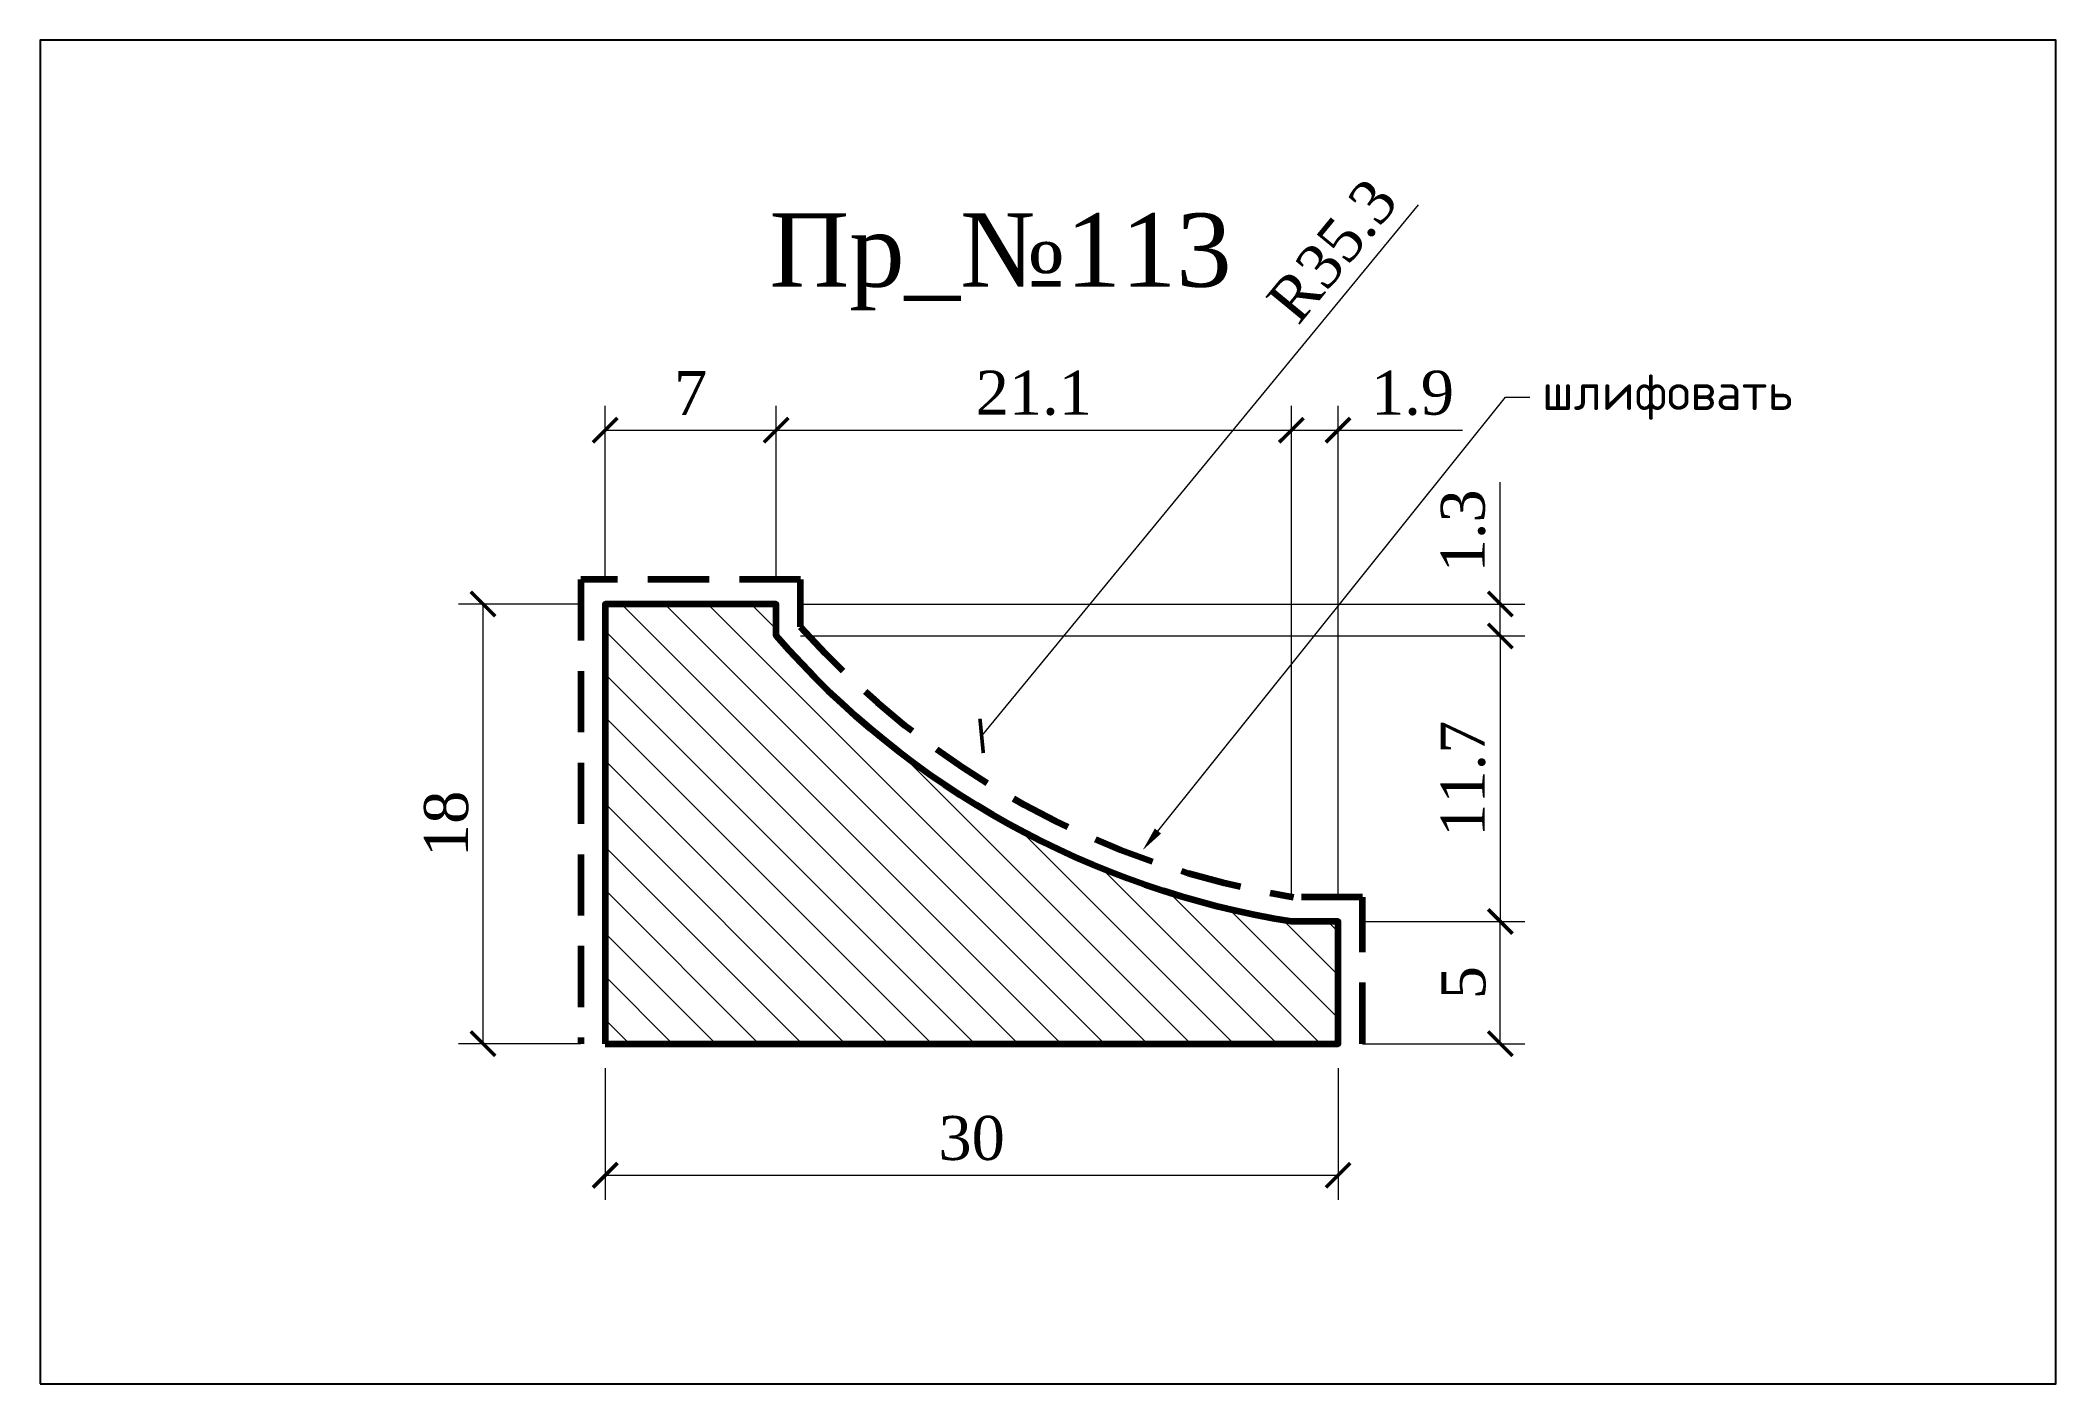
# Model space of a CAD drawing. Header units: millimetres. Extents: x 303677.8 to 303760.3, y -90804 to -90749.
import ezdxf
from ezdxf import colors
from ezdxf.entities.mleader import LeaderData, LeaderLine
from ezdxf.math import Vec2, Vec3

# ---------------------------------------------------------------- set-up
doc = ezdxf.new("R2010")
doc.units = ezdxf.units.MM
doc.header["$MEASUREMENT"] = 0
doc.linetypes.add('HIDDEN', pattern=[0.375, 0.25, -0.125])
doc.layers.add('Outside panel', color=7, linetype='Continuous', lineweight=18, true_color=0x7f5e57)
for name, color, linetype, lineweight in [('линия 15', 7, 'Continuous', 15), ('линия 50', 1, 'Continuous', 211), ('служебный слой РАЗМЕРЫ', 7, 'Continuous', 9)]:
    doc.layers.add(name, color=color, linetype=linetype, lineweight=lineweight)
doc.layers.add('размеры в модели', color=7, linetype='Continuous')
doc.styles.add('ELECT', font='times.ttf')
doc.styles.get("Standard").update_dxf_attribs({"font": 'times.ttf'})
doc.styles.add('ЕСКД профили текст', font='isocpeur.ttf')
doc.dimstyles.new('M_1', dxfattribs={"dimtxt": 1.8, "dimasz": 1, "dimexe": 1, "dimexo": 1, "dimgap": 0.6, "dimtad": 1, "dimdec": 0, "dimdsep": 46, "dimtxsty": 'Standard', "dimblk": 'ARCHTICK', "dimcen": -5, "dimclrd": 7, "dimclre": 7, "dimclrt": 7, "dimadec": 0, "dimazin": 0, "dimtfac": 1, "dimtdec": 0, "dimtmove": 0, "dimatfit": 3, "dimfxl": 1, "dimtolj": 1, "dimtzin": 0, "dimlwd": 5, "dimlwe": 5, "dimarcsym": 0})

# ---------------------------------------------------------------- blocks, each defined once
blk = doc.blocks.new('_ArchTick')
at = {"color": 0, "linetype": 'ByBlock', "const_width": 0.15}
blk.add_lwpolyline([(-0.5, -0.5), (0.5, 0.5)], dxfattribs=at)
blk = doc.blocks.new('*D2')
at = {"layer": 'Defpoints', "color": 0, "ltscale": 1000, "transparency": 16777216}
for p in [(307770.485, -90634.623), (307800.485, -90634.623), (307800.485, -90640.011)]:
    blk.add_point(p, dxfattribs=at)
at = {"layer": 'размеры в модели', "color": 7, "lineweight": 5, "ltscale": 1000, "transparency": 16777216}
for p, q in [((307770.485, -90635.623), (307770.485, -90641.011)), ((307800.485, -90635.623), (307800.485, -90641.011)), ((307770.485, -90640.011), (307800.485, -90640.011))]:
    blk.add_line(p, q, dxfattribs=at)
at = {"layer": 'размеры в модели', "color": 7, "lineweight": 5, "ltscale": 1000, "transparency": 16777216, "rotation": 180}
blk.add_blockref('_ArchTick', (307770.485, -90640.011), dxfattribs=at)
at = {"layer": 'размеры в модели', "color": 7, "lineweight": 5, "ltscale": 1000, "transparency": 16777216}
blk.add_blockref('_ArchTick', (307800.485, -90640.011), dxfattribs=at)
at = {"layer": 'размеры в модели', "color": 7, "ltscale": 1000, "transparency": 16777216, "insert": (307785.485, -90638.496), "char_height": 1.8, "attachment_point": 5}
blk.add_mtext('\\A1;30', dxfattribs=at)
blk = doc.blocks.new('*D4')
at = {"layer": 'Defpoints', "color": 0, "ltscale": 1000, "transparency": 16777216}
for p in [(307777.485, -90609.506), (307770.485, -90616.623), (307777.485, -90616.623)]:
    blk.add_point(p, dxfattribs=at)
at = {"layer": 'размеры в модели', "color": 7, "lineweight": 5, "ltscale": 1000, "transparency": 16777216}
for p, q in [((307770.485, -90615.623), (307770.485, -90608.506)), ((307777.485, -90615.623), (307777.485, -90608.506)), ((307770.485, -90609.506), (307777.485, -90609.506))]:
    blk.add_line(p, q, dxfattribs=at)
at = {"layer": 'размеры в модели', "color": 7, "lineweight": 5, "ltscale": 1000, "transparency": 16777216, "rotation": 180}
blk.add_blockref('_ArchTick', (307770.485, -90609.506), dxfattribs=at)
at = {"layer": 'размеры в модели', "color": 7, "lineweight": 5, "ltscale": 1000, "transparency": 16777216}
blk.add_blockref('_ArchTick', (307777.485, -90609.506), dxfattribs=at)
at = {"layer": 'размеры в модели', "color": 7, "ltscale": 1000, "transparency": 16777216, "insert": (307773.985, -90607.988), "char_height": 1.8, "attachment_point": 5}
blk.add_mtext('\\A1;7', dxfattribs=at)
blk = doc.blocks.new('*D5')
at = {"layer": 'Defpoints', "color": 0, "ltscale": 1000, "transparency": 16777216}
for p in [(307798.575, -90609.506), (307777.485, -90616.623), (307798.575, -90629.623)]:
    blk.add_point(p, dxfattribs=at)
at = {"layer": 'размеры в модели', "color": 7, "lineweight": 5, "ltscale": 1000, "transparency": 16777216}
for p, q in [((307777.485, -90615.623), (307777.485, -90608.506)), ((307798.575, -90628.623), (307798.575, -90608.506)), ((307777.485, -90609.506), (307798.575, -90609.506))]:
    blk.add_line(p, q, dxfattribs=at)
at = {"layer": 'размеры в модели', "color": 7, "lineweight": 5, "ltscale": 1000, "transparency": 16777216, "rotation": 180}
blk.add_blockref('_ArchTick', (307777.485, -90609.506), dxfattribs=at)
at = {"layer": 'размеры в модели', "color": 7, "lineweight": 5, "ltscale": 1000, "transparency": 16777216}
blk.add_blockref('_ArchTick', (307798.575, -90609.506), dxfattribs=at)
at = {"layer": 'размеры в модели', "color": 7, "ltscale": 1000, "transparency": 16777216, "insert": (307788.03, -90607.988), "char_height": 1.8, "attachment_point": 5}
blk.add_mtext('\\A1;21.1', dxfattribs=at)
blk = doc.blocks.new('*D7')
at = {"layer": 'Defpoints', "color": 0, "ltscale": 1000, "transparency": 16777216}
for p in [(307777.485, -90616.623), (307807.126, -90616.623), (307777.485, -90617.93)]:
    blk.add_point(p, dxfattribs=at)
at = {"layer": 'размеры в модели', "color": 7, "lineweight": 5, "ltscale": 1000, "transparency": 16777216}
for p, q in [((307807.126, -90616.623), (307807.126, -90611.633)), ((307778.485, -90616.623), (307808.126, -90616.623)), ((307807.126, -90617.93), (307807.126, -90616.623)), ((307778.485, -90617.93), (307808.126, -90617.93))]:
    blk.add_line(p, q, dxfattribs=at)
for p, rotation in [((307807.126, -90616.623), 90), ((307807.126, -90617.93), 270)]:
    blk.add_blockref('_ArchTick', p, dxfattribs=dict(at, rotation=rotation))
at = {"layer": 'размеры в модели', "color": 7, "ltscale": 1000, "transparency": 16777216, "insert": (307805.608, -90613.628), "char_height": 1.8, "attachment_point": 5, "rotation": 90}
blk.add_mtext('\\A1;1.3', dxfattribs=at)
blk = doc.blocks.new('*D8')
at = {"layer": 'Defpoints', "color": 0, "ltscale": 1000, "transparency": 16777216}
for p in [(307777.485, -90617.93), (307800.485, -90629.623), (307807.126, -90629.623)]:
    blk.add_point(p, dxfattribs=at)
at = {"layer": 'размеры в модели', "color": 7, "lineweight": 5, "ltscale": 1000, "transparency": 16777216}
for p, q in [((307778.485, -90617.93), (307808.126, -90617.93)), ((307807.126, -90617.93), (307807.126, -90629.623)), ((307801.485, -90629.623), (307808.126, -90629.623))]:
    blk.add_line(p, q, dxfattribs=at)
for p, rotation in [((307807.126, -90617.93), 90), ((307807.126, -90629.623), 270)]:
    blk.add_blockref('_ArchTick', p, dxfattribs=dict(at, rotation=rotation))
at = {"layer": 'размеры в модели', "color": 7, "ltscale": 1000, "transparency": 16777216, "insert": (307805.608, -90623.777), "char_height": 1.8, "attachment_point": 5, "rotation": 90}
blk.add_mtext('\\A1;11.7', dxfattribs=at)
blk = doc.blocks.new('*D9')
at = {"layer": 'Defpoints', "color": 0, "ltscale": 1000, "transparency": 16777216}
for p in [(307800.485, -90609.506), (307798.575, -90629.623), (307800.485, -90629.623)]:
    blk.add_point(p, dxfattribs=at)
at = {"layer": 'размеры в модели', "color": 7, "lineweight": 5, "ltscale": 1000, "transparency": 16777216}
for p, q in [((307798.575, -90628.623), (307798.575, -90608.506)), ((307800.485, -90628.623), (307800.485, -90608.506)), ((307798.575, -90609.506), (307800.485, -90609.506)), ((307800.485, -90609.506), (307805.581, -90609.506))]:
    blk.add_line(p, q, dxfattribs=at)
at = {"layer": 'размеры в модели', "color": 7, "lineweight": 5, "ltscale": 1000, "transparency": 16777216, "rotation": 180}
blk.add_blockref('_ArchTick', (307798.575, -90609.506), dxfattribs=at)
at = {"layer": 'размеры в модели', "color": 7, "lineweight": 5, "ltscale": 1000, "transparency": 16777216}
blk.add_blockref('_ArchTick', (307800.485, -90609.506), dxfattribs=at)
at = {"layer": 'размеры в модели', "color": 7, "ltscale": 1000, "transparency": 16777216, "insert": (307803.533, -90607.988), "char_height": 1.8, "attachment_point": 5}
blk.add_mtext('\\A1;1.9', dxfattribs=at)
blk = doc.blocks.new('*D10')
at = {"layer": 'Defpoints', "color": 0, "ltscale": 1000, "transparency": 16777216}
for p in [(307808.341, -90594.715), (307785.894, -90622.022)]:
    blk.add_point(p, dxfattribs=at)
at = {"layer": 'размеры в модели', "color": 7, "lineweight": 5, "ltscale": 1000, "transparency": 16777216}
blk.add_line((307803.766, -90600.282), (307785.894, -90622.022), dxfattribs=at)
at = {"layer": 'размеры в модели', "color": 7, "lineweight": 5, "ltscale": 1000, "transparency": 16777216, "rotation": 230.5777582813172}
blk.add_blockref('_ArchTick', (307785.894, -90622.022), dxfattribs=at)
at = {"layer": 'размеры в модели', "color": 7, "ltscale": 1000, "transparency": 16777216, "insert": (307800.257, -90602.16), "char_height": 1.8, "attachment_point": 5, "rotation": 50.57776}
blk.add_mtext('\\A1;R35.3', dxfattribs=at)
blk = doc.blocks.new('113')
at = {"layer": 'Outside panel', "ltscale": 1000}
h = blk.add_hatch(dxfattribs=at)
h.set_pattern_fill('ANSI31', color=256, scale=10, angle=90)
h.set_pattern_definition([(135, (-2595.5945, 5330.6306), (-0.8838834765, -0.8838834765), [])])
edge = h.paths.add_edge_path()
edge.add_line((307770.485, -90634.623), (307800.485, -90634.623))
edge.add_line((307800.485, -90634.623), (307800.485, -90629.623))
edge.add_line((307800.485, -90629.623), (307798.575, -90629.623))
edge.add_arc((307804.141, -90594.715), 35.349, 221.05259, 260.94046, ccw=False)
edge.add_line((307777.485, -90617.93), (307777.485, -90616.623))
edge.add_line((307777.485, -90616.623), (307770.485, -90616.623))
edge.add_line((307770.485, -90616.623), (307770.485, -90634.623))
at = {"layer": 'линия 50', "color": 1, "linetype": 'HIDDEN', "ltscale": 10, "true_color": 0xff0909}
blk.add_lwpolyline([(307801.485, -90634.623), (307801.485, -90628.623), (307798.655, -90628.623, -0.172442), (307778.485, -90617.553), (307778.485, -90615.623), (307769.485, -90615.623), (307769.485, -90634.623)], format="xyb", dxfattribs=at)
at = {"layer": 'линия 50', "color": 7}
blk.add_lwpolyline([(307770.485, -90634.623), (307800.485, -90634.623), (307800.485, -90629.623), (307798.575, -90629.623, -0.175823), (307777.485, -90617.93), (307777.485, -90616.623), (307770.485, -90616.623)], format="xyb", close=True, dxfattribs=at)
at = {"color": 7, "ltscale": 1000, "style": 'ELECT'}
blk.add_text('Пр_№113', height=3, dxfattribs=at).set_placement((307777.205, -90603.63))
at = {"layer": 'размеры в модели', "color": 0, "ltscale": 1000}
dim = blk.add_radius_dim(center=(307808.341, -90594.715), mpoint=(307785.894, -90622.022), dimstyle='M_1', override={"dimtxt": 1.8}, dxfattribs=at)
dim.commit()
dim.dimension.update_dxf_attribs({"geometry": '*D10', "text_midpoint": (307801.429, -90603.124), "dimtype": 132})
for base, p1, p2, angle, picture, middle in [((307777.485, -90609.506), (307770.485, -90616.623), (307777.485, -90616.623), 180, '*D4', (307773.985, -90607.988)), ((307798.575, -90609.506), (307777.485, -90616.623), (307798.575, -90629.623), 180, '*D5', (307788.03, -90607.988)), ((307800.485, -90609.506), (307798.575, -90629.623), (307800.485, -90629.623), 180, '*D9', (307803.533, -90607.988)), ((307807.126, -90616.623), (307777.485, -90617.93), (307777.485, -90616.623), 90, '*D7', (307805.608, -90613.628)), ((307807.126, -90629.623), (307777.485, -90617.93), (307800.485, -90629.623), 90, '*D8', (307805.608, -90623.777))]:
    dim = blk.add_linear_dim(base=base, p1=p1, p2=p2, angle=angle, dimstyle='M_1', override={"dimtxt": 1.8}, dxfattribs=at)
    dim.commit()
    dim.dimension.update_dxf_attribs({"geometry": picture, "text_midpoint": middle})
for base, p1, p2 in [((307765.484, -90616.623), (307770.485, -90634.623), (307770.485, -90616.623)), ((307807.126, -90629.623), (307800.485, -90634.623), (307800.485, -90629.623))]:
    blk.add_linear_dim(base=base, p1=p1, p2=p2, angle=90, dimstyle='M_1', override={"dimtxt": 1.8}, dxfattribs=at).render()
dim = blk.add_linear_dim(base=(307800.485, -90640.011), p1=(307770.485, -90634.623), p2=(307800.485, -90634.623), angle=180, dimstyle='M_1', override={"dimtxt": 1.8}, dxfattribs=at)
dim.commit()
dim.dimension.update_dxf_attribs({"geometry": '*D2', "text_midpoint": (307785.485, -90640.011), "dimtype": 128})

msp = doc.modelspace()

# ---------------------------------------------------------------- linework, layer by layer
at = {"color": 6, "ltscale": 1000}
msp.add_lwpolyline([(303677.841, -90803.954), (303760.341, -90803.954), (303760.341, -90748.954), (303677.841, -90748.954)], close=True, dxfattribs=at)

# ---------------------------------------------------------------- block references
at = {"layer": 'линия 15', "color": 5}
msp.add_blockref('113', (-4069.52, -155.41), dxfattribs=at)

# ---------------------------------------------------------------- leaders
at = {"layer": 'служебный слой РАЗМЕРЫ'}
ml = msp.add_multileader_mtext('Standard', dxfattribs=at)
ml.set_content('\\A1;шлифовать', color=256, style='ЕСКД профили текст')
ml.set_leader_properties(color=256, linetype='ByLayer', lineweight=-1)
ml.build(insert=Vec2(0, 0))
ml.multileader.update_dxf_attribs({"dogleg_length": 1, "arrow_head_size": 1})
ctx = ml.context
ctx.base_point, ctx.char_height, ctx.arrow_head_size, ctx.landing_gap_size, ctx.plane_origin = Vec3(303738.815, -90763.564), 1.5, 1, 0.5, Vec3(303747.043, -90747.278)
notes = []
notes.append((ctx, [(1, (1, 1, 0), (303737.815, -90763.564), (1, 0), 1, [(0, [(303722.968, -90782.109)], 0, [])])]))
ctx.mtext.insert, ctx.mtext.flow_direction = Vec3(303739.315, -90762.589), 5
for ctx, leaders in notes:
    for number, flags, end, landing, length, lines in leaders:
        leader = LeaderData()
        leader.index, (leader.has_last_leader_line, leader.has_dogleg_vector, leader.attachment_direction) = number, flags
        leader.last_leader_point, leader.dogleg_vector, leader.dogleg_length = Vec3(end), Vec3(landing), length
        for number, points, colour, breaks in lines:
            line = LeaderLine()
            line.index, line.vertices, line.color, line.breaks = number, Vec3.list(points), colors.encode_raw_color(colour), breaks
            leader.lines.append(line)
        ctx.leaders.append(leader)

doc.saveas('drawing.dxf')
